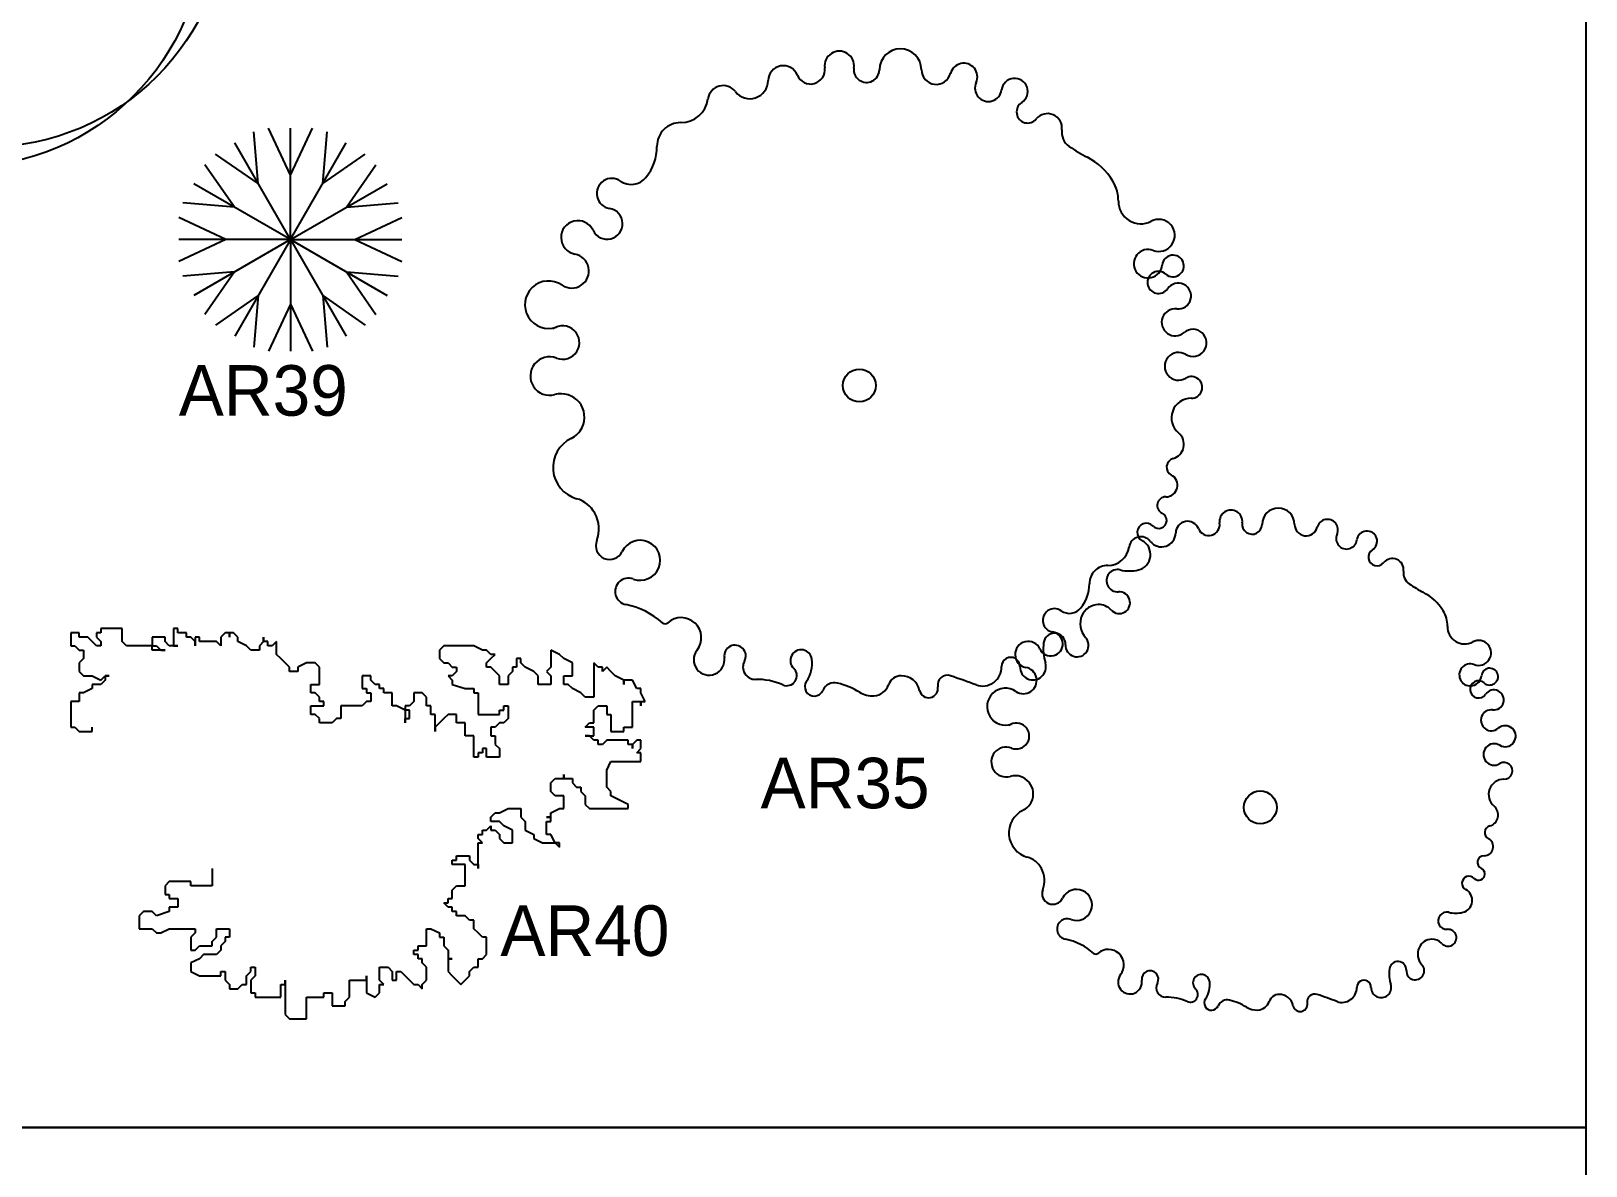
# Model space of a CAD drawing. Header units: millimetres. Extents: x -129.2 to -76.7, y 2488.8 to 2511.1.
# Drawn here: x -121.31 to -113.24, y 2499.81 to 2505.7 of the extents above; entities that cross this region are included whole.
import ezdxf

# ---------------------------------------------------------------- set-up
doc = ezdxf.new("R2010")
doc.units = ezdxf.units.MM
doc.styles.add('MAYO', font='COBT____.PFB', dxfattribs={"height": 0.7})

# ---------------------------------------------------------------- blocks, each defined once
blk = doc.blocks.new('AR33')
at = {"linetype": 'ByBlock'}
for centre, radius in [((0.0859, 0.0245), 1.25), ((-0.0368, -0.0786), 1.25), ((0, -0.005), 0.0736)]:
    blk.add_circle(centre, radius, dxfattribs=at)
blk = doc.blocks.new('AR35')
for centre in [(0.0079, 0.0139), (2.0908, -2.1772)]:
    blk.add_circle(centre, 0.0853)
for centre, radius, start, end in [((-0.0963, 1.6737), 0.0765, 352.33762, 187.66238), ((0.2211, 1.653), 0.109, 0.51235, 179.48765), ((-0.3872, 1.5958), 0.0787, 22.21271, 179.03552), ((-0.2456, 1.6536), 0.0742, 202.21271, 7.66238), ((0.0455, 1.6546), 0.0666, 172.33762, 359.48765), ((0.4072, 1.6547), 0.0771, 180.51235, 345.23156), ((0.5501, 1.617), 0.0707, 335.44521, 165.23156), ((-0.6995, 1.4912), 0.0799, 37.84915, 172.02594), ((-0.5612, 1.5987), 0.0953, 217.84915, 359.03552), ((0.6778, 1.5586), 0.0698, 155.44521, 352.651), ((0.8147, 1.541), 0.0682, 302.38432, 172.651), ((-0.9203, 1.5222), 0.1431, 269.82718, 352.02594), ((0.8823, 1.4345), 0.0578, 122.38432, 320.85832), ((-0.9211, 1.2563), 0.1228, 89.82718, 180.19742), ((0.9853, 1.3507), 0.0751, 352.72668, 140.85832), ((1.1491, 1.3298), 0.09, 172.72668, 235.18004), ((-1.2983, 1.255), 0.2544, 320.93795, 0.19742), ((1.5682, 1.9323), 0.824, 235.18004, 242.87074), ((1.0404, 0.9023), 0.3333, 31.34692, 62.87074), ((-1.2782, 1.0111), 0.0786, 55.32915, 261.085), ((-1.1774, 1.1568), 0.0986, 235.32915, 320.93795), ((1.1586, 0.9743), 0.1949, 359.15083, 31.34692), ((1.4696, 0.9697), 0.1161, 179.15083, 297.96814), ((-1.3028, 0.854), 0.0805, 205.19882, 81.085), ((-1.4547, 0.7825), 0.0874, 25.19882, 259.68777), ((1.5632, 0.7934), 0.0834, 249.18146, 117.96814), ((-1.4863, 0.6088), 0.0891, 235.56928, 79.68777), ((1.5073, 0.6463), 0.074, 69.18146, 354.80719), ((1.637, 0.6345), 0.0563, 228.77867, 174.80719), ((1.562, 0.549), 0.0575, 48.77867, 325.46531), ((-1.6065, 0.4335), 0.1234, 55.56928, 289.57421), ((1.6644, 0.4785), 0.0668, 263.40406, 145.46531), ((1.6487, 0.3421), 0.0704, 83.40406, 310.78757), ((-1.5336, 0.2371), 0.0869, 248.68569, 125.55829), ((1.7408, 0.2354), 0.0706, 238.73565, 130.78757), ((-1.6015, 0.0629), 0.1001, 68.68569, 285.59195), ((1.6667, 0.1135), 0.0721, 58.73565, 301.26435), ((1.7333, 0.0038), 0.0562, 269.23339, 121.26435), ((-1.5419, -0.1508), 0.1217, 333.99499, 105.59195), ((1.7312, -0.1542), 0.1018, 89.23339, 230.33285), ((-1.5436, -0.1499), 0.1236, 296.02962, 333.99499), ((1.6174, -0.2915), 0.0766, 285.48772, 50.33285), ((-1.4156, -0.412), 0.1681, 116.02962, 254.3548), ((1.6502, -0.4099), 0.0462, 105.48772, 241.8373), ((1.5998, -0.5039), 0.0605, 270.10179, 61.8373), ((1.6, -0.6092), 0.0448, 90.10179, 244.85101), ((-1.5028, -0.7233), 0.1551, 28.30157, 74.3548), ((1.9382, -0.692), 0.0593, 352.33762, 187.66238), ((2.1844, -0.708), 0.0845, 0.51235, 179.48765), ((-1.5175, -0.7312), 0.1719, 339.32331, 28.30157), ((1.4991, -0.7495), 0.048, 44.0969, 242.18692), ((1.5633, -0.6872), 0.0414, 224.0969, 64.85101), ((1.7126, -0.7524), 0.0611, 22.21271, 179.03552), ((1.8224, -0.7076), 0.0575, 202.21271, 7.66238), ((2.0482, -0.7068), 0.0517, 172.33762, 359.48765), ((2.3287, -0.7067), 0.0598, 180.51235, 345.23156), ((2.4396, -0.736), 0.0548, 335.44521, 165.23156), ((-1.2891, -0.8174), 0.0722, 159.32331, 334.26169), ((-1.1305, -0.8939), 0.1038, 249.32416, 154.26169), ((1.4704, -0.8335), 0.0619, 37.84915, 172.02594), ((1.4386, -0.8642), 0.0817, 283.5691, 62.18692), ((1.5776, -0.7501), 0.0739, 217.84915, 359.03552), ((2.5387, -0.7812), 0.0541, 155.44521, 352.651), ((2.6449, -0.7949), 0.0529, 302.38432, 172.651), ((1.2991, -0.8095), 0.111, 269.82718, 352.02594), ((2.6972, -0.8775), 0.0448, 122.38432, 320.85832), ((2.7772, -0.9426), 0.0582, 352.72668, 140.85832), ((1.2985, -1.0158), 0.0953, 89.82718, 180.19742), ((1.3494, -0.9997), 0.0578, 76.4309, 274.04589), ((1.4104, -0.7473), 0.2019, 256.4309, 283.5691), ((2.9042, -0.9588), 0.0698, 172.72668, 235.18004), ((-1.1916, -1.0558), 0.0693, 69.32416, 258.79804), ((1.0059, -1.0168), 0.1973, 320.93795, 0.19742), ((3.2293, -0.4914), 0.6391, 235.18004, 242.87074), ((-1.2827, -1.5158), 0.3997, 48.05217, 78.79804), ((1.2513, -1.2191), 0.0954, 91.21674, 156.1861), ((1.2511, -1.211), 0.0873, 42.36826, 91.21674), ((1.3575, -1.1139), 0.0567, 222.36826, 94.04589), ((2.8199, -1.2903), 0.2585, 31.34692, 62.87074), ((-0.9174, -1.2961), 0.1043, 321.72284, 131.94783), ((1.0216, -1.2059), 0.0609, 55.32915, 261.085), ((1.0997, -1.0929), 0.0765, 235.32915, 320.93795), ((1.2602, -1.223), 0.1051, 156.1861, 222.73056), ((2.9116, -1.2345), 0.1512, 359.15083, 31.34692), ((-1.0013, -1.2027), 0.0213, 228.05217, 311.94783), ((1.0024, -1.3278), 0.0624, 205.19882, 81.085), ((1.0217, -1.3296), 0.0571, 357.25146, 173.21718), ((3.1528, -1.238), 0.0901, 179.15083, 297.96814), ((-0.7726, -1.4104), 0.0801, 141.72284, 8.40207), ((-0.638, -1.3905), 0.0559, 330.97957, 188.40207), ((-0.2943, -1.4149), 0.0562, 6.95165, 226.19814), ((0.8846, -1.3832), 0.0678, 25.19882, 259.68777), ((1.2156, -1.3526), 0.2523, 173.21718, 197.16724), ((1.1388, -1.3352), 0.0601, 177.25146, 42.73056), ((3.2254, -1.3747), 0.0647, 249.18146, 117.96814), ((-0.5333, -1.4486), 0.0638, 150.97957, 270.92623), ((-0.401, -1.4279), 0.1637, 324.98744, 6.95165), ((0.648, -1.4476), 0.0991, 250.19849, 0.90014), ((0.7944, -1.4453), 0.0474, 359.09986, 180.90014), ((0.8601, -1.5179), 0.0691, 235.56928, 79.68777), ((0.9096, -1.4471), 0.0678, 179.09986, 17.16724), ((3.182, -1.4889), 0.0574, 69.18146, 354.80719), ((-0.5267, -1.8542), 0.3419, 66.44444, 90.92623), ((-0.3693, -1.4931), 0.0521, 246.44444, 46.19814), ((-0.2267, -1.55), 0.0491, 144.98744, 336.88246), ((-0.1214, -1.595), 0.0655, 76.26733, 156.88246), ((-0.2004, -1.9183), 0.3983, 58.47547, 76.26733), ((0.2268, -1.5649), 0.0715, 90.77568, 160.32295), ((0.2271, -1.589), 0.0955, 11.8807, 90.77568), ((0.4649, -1.5409), 0.0504, 70.47827, 190.74863), ((-9.1591, -28.6856), 28.8506, 70.19849, 70.47827), ((3.2245, -1.5644), 0.0446, 48.77867, 325.46531), ((3.2826, -1.498), 0.0436, 228.77867, 174.80719), ((0.0759, -1.4679), 0.1301, 238.47547, 273.44047), ((0.0785, -1.5119), 0.086, 273.44047, 340.32295), ((0.3679, -1.5593), 0.0483, 191.8807, 10.74863), ((0.7669, -1.6539), 0.0957, 55.56928, 289.57421), ((3.3039, -1.619), 0.0518, 263.40406, 145.46531), ((3.2917, -1.7248), 0.0546, 83.40406, 310.78757), ((0.8235, -1.8063), 0.0674, 248.68569, 125.55829), ((3.3631, -1.8076), 0.0547, 238.73565, 130.78757), ((3.3057, -1.9022), 0.0559, 58.73565, 301.26435), ((0.7707, -1.9414), 0.0776, 68.68569, 285.59195), ((0.817, -2.1071), 0.0944, 333.99499, 105.59195), ((3.3573, -1.9872), 0.0436, 269.23339, 121.26435), ((3.3557, -2.1098), 0.0789, 89.23339, 230.33285), ((0.8157, -2.1064), 0.0959, 296.02962, 333.99499), ((3.2674, -2.2163), 0.0594, 285.48772, 50.33285), ((0.915, -2.3097), 0.1304, 116.02962, 254.3548), ((3.2538, -2.381), 0.0469, 270.10179, 61.8373), ((3.2928, -2.3081), 0.0359, 105.48772, 241.8373), ((0.8474, -2.5511), 0.1203, 28.30157, 74.3548), ((0.8359, -2.5573), 0.1333, 339.32331, 28.30157), ((3.2255, -2.5232), 0.0321, 224.0969, 64.85101), ((3.2539, -2.4626), 0.0347, 90.10179, 244.85101), ((3.1757, -2.5715), 0.0372, 44.0969, 242.18692), ((1.0131, -2.6242), 0.056, 159.32331, 334.26169), ((1.1361, -2.6835), 0.0805, 249.32416, 154.26169), ((3.1287, -2.6604), 0.0634, 283.5691, 62.18692), ((3.0596, -2.7656), 0.0448, 76.4309, 274.04589), ((3.1069, -2.5698), 0.1566, 256.4309, 283.5691), ((1.0887, -2.8091), 0.0537, 69.32416, 258.79804), ((3.0659, -2.8542), 0.044, 222.36826, 94.04589), ((1.018, -3.1658), 0.31, 48.05217, 78.79804), ((2.9903, -2.9388), 0.0815, 156.1861, 222.73056), ((2.9835, -2.9358), 0.074, 91.21674, 156.1861), ((2.9833, -2.9294), 0.0677, 42.36826, 91.21674), ((1.2363, -2.923), 0.0165, 228.05217, 311.94783), ((1.3014, -2.9955), 0.0809, 321.72284, 131.94783), ((2.8054, -3.0214), 0.0443, 357.25146, 173.21718), ((1.4137, -3.0841), 0.0621, 141.72284, 8.40207), ((1.5181, -3.0686), 0.0434, 330.97957, 188.40207), ((1.7847, -3.0876), 0.0436, 6.95165, 226.19814), ((2.9558, -3.0393), 0.1957, 173.21718, 197.16724), ((2.8962, -3.0258), 0.0466, 177.25146, 42.73056), ((1.5993, -3.1137), 0.0495, 150.97957, 270.92623), ((1.7265, -3.1483), 0.0404, 246.44444, 46.19814), ((1.7019, -3.0977), 0.127, 324.98744, 6.95165), ((2.1889, -3.2039), 0.0554, 90.77568, 160.32295), ((2.1891, -3.2226), 0.0741, 11.8807, 90.77568), ((2.3735, -3.1853), 0.0391, 70.47827, 190.74863), ((-5.0911, -24.2394), 22.3773, 70.19849, 70.47827), ((2.5155, -3.113), 0.0769, 250.19849, 0.90014), ((2.6291, -3.1112), 0.0368, 359.09986, 180.90014), ((2.7185, -3.1126), 0.0526, 179.09986, 17.16724), ((1.6044, -3.4283), 0.2651, 66.44444, 90.92623), ((1.8371, -3.1924), 0.038, 144.98744, 336.88246), ((1.9188, -3.2273), 0.0508, 76.26733, 156.88246), ((1.8575, -3.4781), 0.309, 58.47547, 76.26733), ((2.0718, -3.1287), 0.1009, 238.47547, 273.44047), ((2.0739, -3.1628), 0.0667, 273.44047, 340.32295), ((2.2983, -3.1996), 0.0375, 191.8807, 10.74863)]:
    blk.add_arc(centre, radius, start, end)
blk = doc.blocks.new('AR39')
for p, q in [((0.0001, 0.3331), (-0.1142, 0.577)), ((0.0001, -0.0023), (0.0001, 0.577)), ((0.0001, 0.3331), (0.1145, 0.577)), ((0.0001, -0.0023), (-0.2895, 0.4994)), ((-0.1675, 0.2882), (-0.1905, 0.5566)), ((0.0001, -0.0023), (0.2898, 0.4994)), ((0.1678, 0.2882), (0.1908, 0.5566)), ((-0.1675, 0.2882), (-0.3885, 0.4422)), ((0.1678, 0.2882), (0.3888, 0.4422)), ((-0.2903, 0.1654), (-0.4444, 0.3864)), ((0.2906, 0.1654), (0.4446, 0.3864)), ((0.0001, -0.0023), (-0.5015, 0.2874)), ((0.0001, -0.0023), (0.5018, 0.2874)), ((-0.2903, 0.1654), (-0.5587, 0.1884)), ((0.2906, 0.1654), (0.559, 0.1884)), ((-0.3352, -0.0023), (-0.5791, 0.1121)), ((0.3355, -0.0023), (0.5794, 0.1121)), ((0.0001, -0.0023), (-0.5791, -0.0023)), ((-0.3352, -0.0023), (-0.5791, -0.1166)), ((0.0001, -0.0023), (-0.5015, -0.2919)), ((0.0001, -0.0023), (-0.2895, -0.5039)), ((0.0001, -0.0023), (0.5794, -0.0023)), ((0.0001, -0.0023), (0.5018, -0.2919)), ((0.0001, -0.0023), (0.2898, -0.5039)), ((0.0001, -0.0023), (0.0001, -0.5815)), ((0.3355, -0.0023), (0.5794, -0.1166)), ((-0.2903, -0.1699), (-0.5587, -0.1929)), ((-0.2903, -0.1699), (-0.4444, -0.3909)), ((0.2906, -0.1699), (0.559, -0.1929)), ((0.2906, -0.1699), (0.4446, -0.3909)), ((-0.1675, -0.2927), (-0.3885, -0.4467)), ((-0.1675, -0.2927), (-0.1905, -0.5611)), ((0.1678, -0.2927), (0.3888, -0.4467)), ((0.1678, -0.2927), (0.1908, -0.5611)), ((0.0001, -0.3376), (-0.1142, -0.5815)), ((0.0001, -0.3376), (0.1145, -0.5815))]:
    blk.add_line(p, q)
blk = doc.blocks.new('AR40')
for p, q in [((-1.4137, 0.9727), (-1.4582, 0.9727)), ((-1.4582, 0.9727), (-1.4582, 0.9059)), ((-1.4137, 0.9504), (-1.4137, 0.9727)), ((-1.3023, 0.9727), (-1.3246, 0.9727)), ((-1.3246, 0.9727), (-1.3246, 0.9504)), ((-1.1909, 0.9949), (-1.3023, 0.9949)), ((-1.3023, 0.9949), (-1.3023, 0.9727)), ((-1.1909, 0.9281), (-1.1909, 0.9949)), ((-0.9013, 0.9949), (-0.9236, 0.9949)), ((-0.9236, 0.9949), (-0.9236, 0.9059)), ((-0.9013, 0.9727), (-0.9013, 0.9949)), ((-0.8568, 0.9727), (-0.9013, 0.9727)), ((-0.8568, 0.9504), (-0.8568, 0.9727)), ((-0.6563, 0.9727), (-0.6786, 0.9504)), ((-0.634, 0.9727), (-0.6563, 0.9727)), ((-0.6117, 0.9727), (-0.634, 0.9727)), ((-0.634, 0.9727), (-0.634, 0.9504)), ((-0.634, 0.9504), (-0.634, 0.9727)), ((-0.5895, 0.9504), (-0.6117, 0.9727)), ((-1.4582, 0.9059), (-1.436, 0.9059)), ((-1.436, 0.9059), (-1.4137, 0.8836)), ((-1.3691, 0.9504), (-1.4137, 0.9504)), ((-1.3469, 0.9281), (-1.3691, 0.9504)), ((-1.3246, 0.9059), (-1.3469, 0.9281)), ((-1.3246, 0.9504), (-1.3023, 0.9281)), ((-1.3023, 0.9059), (-1.3246, 0.9059)), ((-1.3023, 0.9281), (-1.3023, 0.9059)), ((-1.1686, 0.9059), (-1.1909, 0.9281)), ((-1.035, 0.9059), (-1.1686, 0.9059)), ((-0.9682, 0.9504), (-1.035, 0.9504)), ((-1.035, 0.9504), (-1.035, 0.9059)), ((-1.035, 0.9059), (-1.0127, 0.9059)), ((-1.035, 0.8836), (-1.035, 0.9059)), ((-1.0127, 0.9059), (-0.9904, 0.8836)), ((-0.9682, 0.9281), (-0.9682, 0.9504)), ((-0.9459, 0.9059), (-0.9682, 0.9281)), ((-0.9013, 0.9059), (-0.9459, 0.9059)), ((-0.9236, 0.9059), (-0.9013, 0.9059)), ((-0.8345, 0.9504), (-0.8568, 0.9504)), ((-0.8122, 0.9281), (-0.8345, 0.9504)), ((-0.79, 0.9504), (-0.8122, 0.9504)), ((-0.8122, 0.9504), (-0.8122, 0.9059)), ((-0.8122, 0.9059), (-0.8122, 0.9281)), ((-0.79, 0.9281), (-0.79, 0.9504)), ((-0.7008, 0.9281), (-0.79, 0.9281)), ((-0.6786, 0.9059), (-0.7008, 0.9281)), ((-0.6786, 0.9504), (-0.6786, 0.9059)), ((-0.5895, 0.9281), (-0.5895, 0.9504)), ((-0.5449, 0.9059), (-0.5895, 0.9281)), ((-0.5226, 0.8836), (-0.5449, 0.9059)), ((-0.4558, 0.9281), (-0.4781, 0.9059)), ((-0.4781, 0.9059), (-0.4781, 0.8836)), ((-0.4558, 0.9281), (-0.4558, 0.9504)), ((-0.4558, 0.9504), (-0.4558, 0.9281)), ((-0.4335, 0.9281), (-0.4558, 0.9281)), ((-0.4335, 0.9059), (-0.4335, 0.9281)), ((-0.4113, 0.9059), (-0.4335, 0.9059)), ((-0.389, 0.9281), (-0.4113, 0.9059)), ((-0.389, 0.8613), (-0.389, 0.9281)), ((0.4798, 0.9059), (0.4575, 0.8836)), ((0.6357, 0.9059), (0.4798, 0.9059)), ((0.6803, 0.8836), (0.6357, 0.9059)), ((-1.4137, 0.8836), (-1.3914, 0.8836)), ((-1.3914, 0.8391), (-1.4137, 0.8168)), ((-1.4137, 0.8168), (-1.4137, 0.7723)), ((-1.3914, 0.8836), (-1.3914, 0.8391)), ((-0.9682, 0.8836), (-1.035, 0.8836)), ((-0.9904, 0.8836), (-0.9682, 0.8836)), ((-0.4781, 0.8836), (-0.5226, 0.8836)), ((-0.3667, 0.8391), (-0.389, 0.8613)), ((-0.3444, 0.8168), (-0.3667, 0.8391)), ((-0.3222, 0.7946), (-0.3444, 0.8168)), ((-0.2331, 0.8168), (-0.2776, 0.7946)), ((-0.1885, 0.8168), (-0.2331, 0.8168)), ((-0.1662, 0.7946), (-0.1885, 0.8168)), ((0.4575, 0.8836), (0.4575, 0.8391)), ((0.4575, 0.8391), (0.4798, 0.8168)), ((0.4798, 0.8168), (0.5021, 0.8168)), ((0.5021, 0.8168), (0.5243, 0.7946)), ((0.7025, 0.8836), (0.6803, 0.8836)), ((0.7248, 0.8613), (0.7025, 0.8836)), ((0.7025, 0.8168), (0.7248, 0.8391)), ((0.7025, 0.7946), (0.7025, 0.8168)), ((0.7248, 0.8391), (0.7471, 0.8613)), ((0.7471, 0.8613), (0.7248, 0.8613)), ((0.8807, 0.8391), (0.8585, 0.8391)), ((0.8585, 0.8391), (0.8585, 0.7946)), ((0.8807, 0.8168), (0.8807, 0.8391)), ((0.903, 0.7946), (0.8807, 0.8168)), ((1.0812, 0.8613), (1.0367, 0.8836)), ((1.0367, 0.8836), (1.0367, 0.7946)), ((1.1035, 0.8391), (1.0812, 0.8613)), ((1.1481, 0.8168), (1.1035, 0.8391)), ((1.1481, 0.75), (1.1481, 0.8168)), ((1.2817, 0.7946), (1.2594, 0.8168)), ((1.2594, 0.8168), (1.2594, 0.6387)), ((-1.4137, 0.7723), (-1.3914, 0.75)), ((-1.3914, 0.75), (-1.3469, 0.75)), ((-1.3469, 0.75), (-1.3023, 0.7278)), ((-1.3023, 0.7278), (-1.28, 0.75)), ((-1.28, 0.7278), (-1.3023, 0.7055)), ((-1.28, 0.75), (-1.2577, 0.75)), ((-1.2577, 0.75), (-1.28, 0.75)), ((-1.28, 0.75), (-1.28, 0.7278)), ((-0.3222, 0.7723), (-0.3222, 0.7946)), ((-0.2776, 0.7723), (-0.3222, 0.7723)), ((-0.2776, 0.7946), (-0.2776, 0.7723)), ((-0.1662, 0.7055), (-0.1662, 0.7946)), ((0.1011, 0.75), (0.0565, 0.75)), ((0.0565, 0.75), (0.0565, 0.6833)), ((0.1011, 0.7278), (0.1011, 0.75)), ((0.1234, 0.7055), (0.1011, 0.7278)), ((0.5243, 0.75), (0.5021, 0.75)), ((0.5021, 0.75), (0.5243, 0.7278)), ((0.5243, 0.7946), (0.5466, 0.7946)), ((0.5466, 0.7723), (0.5243, 0.75)), ((0.5243, 0.7278), (0.5243, 0.7055)), ((0.5466, 0.7946), (0.5466, 0.7723)), ((0.7248, 0.7946), (0.7025, 0.7946)), ((0.7694, 0.75), (0.7248, 0.7946)), ((0.7694, 0.7055), (0.7694, 0.75)), ((0.8362, 0.7723), (0.8139, 0.75)), ((0.8139, 0.75), (0.8139, 0.7055)), ((0.8585, 0.7946), (0.8362, 0.7946)), ((0.8362, 0.7946), (0.8362, 0.7723)), ((0.9476, 0.7723), (0.903, 0.7946)), ((0.9698, 0.75), (0.9476, 0.7723)), ((0.9698, 0.7055), (0.9698, 0.75)), ((1.0367, 0.7946), (1.0144, 0.7723)), ((1.0144, 0.7723), (1.0367, 0.75)), ((1.0367, 0.75), (1.0367, 0.7055)), ((1.1035, 0.7055), (1.1035, 0.75)), ((1.1035, 0.75), (1.1481, 0.75)), ((1.304, 0.7946), (1.2817, 0.7946)), ((1.3263, 0.7946), (1.304, 0.7723)), ((1.304, 0.7723), (1.304, 0.7946)), ((1.3485, 0.7723), (1.3263, 0.7946)), ((1.3708, 0.75), (1.3485, 0.7723)), ((1.4154, 0.7278), (1.3708, 0.75)), ((1.4599, 0.7278), (1.4154, 0.7278)), ((1.4154, 0.7278), (1.4154, 0.7055)), ((1.4154, 0.7055), (1.4154, 0.7278)), ((1.4822, 0.6833), (1.4599, 0.7278)), ((-1.3914, 0.661), (-1.4137, 0.661)), ((-1.4137, 0.661), (-1.4137, 0.6165)), ((-1.3469, 0.6833), (-1.3914, 0.661)), ((-1.3023, 0.7055), (-1.3469, 0.7055)), ((-1.3469, 0.7055), (-1.3469, 0.6833)), ((-0.2108, 0.661), (-0.2108, 0.7055)), ((-0.2108, 0.7055), (-0.1662, 0.7055)), ((-0.1885, 0.661), (-0.2108, 0.661)), ((-0.1662, 0.6387), (-0.1885, 0.661)), ((0.0565, 0.6833), (0.0788, 0.6833)), ((0.0788, 0.6833), (0.0788, 0.661)), ((0.0788, 0.661), (0.1011, 0.661)), ((0.1011, 0.661), (0.1011, 0.6165)), ((0.1456, 0.7055), (0.1234, 0.7055)), ((0.1456, 0.6833), (0.1456, 0.7055)), ((0.1679, 0.6833), (0.1456, 0.6833)), ((0.1679, 0.661), (0.1679, 0.6833)), ((0.2125, 0.661), (0.1679, 0.661)), ((0.2125, 0.5942), (0.2125, 0.661)), ((0.3684, 0.661), (0.3238, 0.661)), ((0.3238, 0.661), (0.3238, 0.6165)), ((0.3907, 0.6387), (0.3684, 0.661)), ((0.5243, 0.7055), (0.5912, 0.6833)), ((0.5912, 0.6833), (0.6357, 0.6833)), ((0.6357, 0.6833), (0.6357, 0.661)), ((0.6357, 0.661), (0.658, 0.661)), ((0.658, 0.661), (0.658, 0.5497)), ((0.8139, 0.7055), (0.7694, 0.7055)), ((1.0367, 0.7055), (0.9698, 0.7055)), ((1.1258, 0.7055), (1.1035, 0.7055)), ((1.1481, 0.6833), (1.1258, 0.7055)), ((1.1926, 0.661), (1.1481, 0.6833)), ((1.2149, 0.6387), (1.1926, 0.661)), ((1.5045, 0.6833), (1.4822, 0.6833)), ((1.5045, 0.661), (1.5045, 0.6833)), ((1.5267, 0.6165), (1.5045, 0.661)), ((-1.4137, 0.6165), (-1.4582, 0.6165)), ((-1.4582, 0.6165), (-1.4582, 0.4829)), ((-0.2108, 0.5497), (-0.2108, 0.5942)), ((-0.2108, 0.5942), (-0.1439, 0.5942)), ((-0.1662, 0.6165), (-0.1662, 0.6387)), ((-0.1439, 0.6165), (-0.1662, 0.6165)), ((-0.1439, 0.5942), (-0.1439, 0.6165)), ((0.0565, 0.5942), (-0.0548, 0.5942)), ((-0.0548, 0.5942), (-0.0548, 0.5274)), ((0.0788, 0.6165), (0.0565, 0.5942)), ((0.1011, 0.6165), (0.0788, 0.6165)), ((0.2347, 0.5942), (0.2125, 0.5942)), ((0.2793, 0.572), (0.2347, 0.5942)), ((0.3016, 0.5942), (0.2793, 0.5942)), ((0.2793, 0.5942), (0.2793, 0.5052)), ((0.3016, 0.572), (0.2793, 0.572)), ((0.3238, 0.6165), (0.3016, 0.5942)), ((0.3016, 0.5274), (0.3016, 0.572)), ((0.3907, 0.5942), (0.3907, 0.6387)), ((0.4129, 0.5942), (0.3907, 0.5942)), ((0.4129, 0.5497), (0.4129, 0.5942)), ((0.7694, 0.5497), (0.7694, 0.572)), ((0.7694, 0.572), (0.7916, 0.572)), ((0.7916, 0.572), (0.7916, 0.5942)), ((0.7916, 0.5942), (0.8139, 0.5942)), ((0.8139, 0.5942), (0.8139, 0.5274)), ((1.2594, 0.6387), (1.2149, 0.6387)), ((1.2594, 0.572), (1.2817, 0.5942)), ((1.2594, 0.5052), (1.2594, 0.572)), ((1.2817, 0.5942), (1.3263, 0.5942)), ((1.3263, 0.5942), (1.3263, 0.5497)), ((1.4599, 0.4829), (1.4599, 0.6165)), ((1.4599, 0.6165), (1.5045, 0.6165)), ((1.5045, 0.6165), (1.5045, 0.5942)), ((1.5045, 0.5942), (1.5045, 0.6165)), ((1.5045, 0.6165), (1.5267, 0.6165)), ((-0.1885, 0.5497), (-0.2108, 0.5497)), ((-0.1662, 0.5274), (-0.1885, 0.5497)), ((-0.1662, 0.5052), (-0.1662, 0.5274)), ((-0.0994, 0.5052), (-0.1662, 0.5052)), ((-0.0771, 0.5274), (-0.0994, 0.5052)), ((-0.0548, 0.5274), (-0.0771, 0.5274)), ((0.2793, 0.5052), (0.2793, 0.5274)), ((0.2793, 0.5274), (0.3016, 0.5274)), ((0.4352, 0.5497), (0.4129, 0.5497)), ((0.4352, 0.4607), (0.4352, 0.5497)), ((0.4575, 0.5052), (0.4352, 0.4829)), ((0.4798, 0.5274), (0.4575, 0.5052)), ((0.5021, 0.5497), (0.4798, 0.5274)), ((0.5466, 0.5497), (0.5021, 0.5497)), ((0.5466, 0.5052), (0.5466, 0.5497)), ((0.5912, 0.5052), (0.5466, 0.5052)), ((0.5912, 0.4384), (0.5912, 0.5052)), ((0.658, 0.5497), (0.7694, 0.5497)), ((0.7694, 0.5052), (0.7471, 0.4829)), ((0.7916, 0.5052), (0.7694, 0.5052)), ((0.8139, 0.5274), (0.7916, 0.5052)), ((1.2149, 0.4829), (1.2372, 0.5052)), ((1.2372, 0.5052), (1.2594, 0.5052)), ((1.3263, 0.5497), (1.3485, 0.5497)), ((1.3485, 0.5497), (1.3485, 0.4607)), ((-1.4582, 0.4829), (-1.436, 0.4829)), ((-1.436, 0.4829), (-1.4137, 0.4607)), ((-1.4137, 0.4607), (-1.3469, 0.4607)), ((-1.3469, 0.4607), (-1.3469, 0.4829)), ((0.4352, 0.4829), (0.4352, 0.4607)), ((0.6357, 0.4384), (0.5912, 0.4384)), ((0.6357, 0.3271), (0.6357, 0.4384)), ((0.7471, 0.4829), (0.7248, 0.4829)), ((0.7248, 0.4829), (0.7248, 0.4384)), ((0.7248, 0.4384), (0.7471, 0.4384)), ((0.7471, 0.4384), (0.7471, 0.3939)), ((1.2594, 0.4829), (1.2149, 0.4829)), ((1.2372, 0.4384), (1.2149, 0.4384)), ((1.2149, 0.4384), (1.2594, 0.4384)), ((1.2594, 0.4161), (1.2372, 0.4384)), ((1.2594, 0.4384), (1.2594, 0.4829)), ((1.2817, 0.4161), (1.2594, 0.4161)), ((1.2817, 0.3939), (1.2817, 0.4161)), ((1.3263, 0.4161), (1.304, 0.3939)), ((1.4376, 0.4161), (1.3263, 0.4161)), ((1.3485, 0.4607), (1.4154, 0.4607)), ((1.4154, 0.4607), (1.4154, 0.4829)), ((1.4154, 0.4829), (1.4599, 0.4829)), ((1.4376, 0.3939), (1.4376, 0.4161)), ((1.4822, 0.4161), (1.4599, 0.3939)), ((1.5045, 0.4161), (1.4822, 0.4161)), ((1.5045, 0.3716), (1.5045, 0.4161)), ((0.658, 0.3271), (0.6357, 0.3271)), ((0.6803, 0.3493), (0.658, 0.3493)), ((0.658, 0.3493), (0.658, 0.3271)), ((0.7025, 0.3716), (0.6803, 0.3716)), ((0.6803, 0.3716), (0.6803, 0.3493)), ((0.7025, 0.3271), (0.7025, 0.3716)), ((0.7694, 0.3271), (0.7025, 0.3271)), ((0.7471, 0.3939), (0.7694, 0.3716)), ((0.7694, 0.3716), (0.7694, 0.3271)), ((1.304, 0.3939), (1.2817, 0.3939)), ((1.4599, 0.3939), (1.4376, 0.3939)), ((1.4599, 0.3939), (1.4599, 0.3716)), ((1.4599, 0.3716), (1.4599, 0.3939)), ((1.4822, 0.3493), (1.5045, 0.3716)), ((1.5045, 0.3493), (1.4822, 0.3493)), ((1.5045, 0.3048), (1.5045, 0.3493)), ((1.3263, 0.2603), (1.3485, 0.3048)), ((1.3263, 0.1713), (1.3263, 0.2603)), ((1.3485, 0.3048), (1.5045, 0.3048)), ((1.0367, 0.1935), (1.059, 0.2158)), ((1.0367, 0.149), (1.0367, 0.1935)), ((1.059, 0.2158), (1.1035, 0.2158)), ((1.1035, 0.2158), (1.1035, 0.238)), ((1.1035, 0.238), (1.1035, 0.2158)), ((1.1035, 0.2158), (1.1481, 0.2158)), ((1.1481, 0.2158), (1.1481, 0.1935)), ((1.1481, 0.1935), (1.1703, 0.1713)), ((1.1703, 0.1713), (1.1926, 0.1713)), ((1.1926, 0.1713), (1.1926, 0.149)), ((1.3485, 0.149), (1.3263, 0.1713)), ((1.059, 0.1267), (1.0367, 0.149)), ((1.1035, 0.1267), (1.059, 0.1267)), ((1.1035, 0.06), (1.1035, 0.1267)), ((1.1926, 0.149), (1.2149, 0.1267)), ((1.2149, 0.1267), (1.2149, 0.0822)), ((1.2149, 0.0822), (1.2372, 0.06)), ((1.3485, 0.1267), (1.3485, 0.149)), ((1.3931, 0.1045), (1.3485, 0.1267)), ((1.4376, 0.0822), (1.3931, 0.1045)), ((1.4376, 0.06), (1.4376, 0.0822)), ((0.7248, 0.0154), (0.7471, 0.0377)), ((0.7248, -0.0068), (0.7248, 0.0154)), ((0.7471, 0.0377), (0.7694, 0.0377)), ((0.7694, 0.0377), (0.8139, 0.06)), ((0.8139, 0.06), (0.8807, 0.06)), ((0.8807, 0.06), (0.8807, 0.0154)), ((0.8807, 0.0154), (0.903, -0.0068)), ((1.0367, 0.0154), (1.0144, 0.0154)), ((1.0144, 0.0154), (1.0367, 0.0154)), ((1.0367, 0.0377), (1.0812, 0.06)), ((1.0367, 0.0154), (1.0367, 0.0377)), ((1.0367, -0.0068), (1.0367, 0.0154)), ((1.0812, 0.06), (1.1035, 0.06)), ((1.2372, 0.06), (1.4376, 0.06)), ((0.658, -0.0959), (0.658, -0.0736)), ((0.658, -0.0736), (0.6803, -0.0736)), ((0.6803, -0.0736), (0.6803, -0.0514)), ((0.6803, -0.0514), (0.7025, -0.0514)), ((0.7025, -0.0514), (0.7248, -0.0291)), ((0.7694, -0.0068), (0.7248, -0.0068)), ((0.7248, -0.0291), (0.7248, -0.0514)), ((0.7248, -0.0514), (0.7471, -0.0514)), ((0.7471, -0.0514), (0.7694, -0.0736)), ((0.7916, -0.0291), (0.7694, -0.0068)), ((0.7694, -0.0736), (0.7694, -0.0959)), ((0.8362, -0.0514), (0.7916, -0.0291)), ((0.8362, -0.1181), (0.8362, -0.0514)), ((0.903, -0.0068), (0.903, -0.0514)), ((0.903, -0.0514), (0.9476, -0.0736)), ((0.9476, -0.0736), (0.9476, -0.0959)), ((1.0144, -0.0736), (1.0144, -0.0068)), ((1.0144, -0.0068), (1.0367, -0.0068)), ((1.0367, -0.0736), (1.0144, -0.0736)), ((1.059, -0.1181), (1.0367, -0.0736)), ((0.6803, -0.1181), (0.658, -0.0959)), ((0.658, -0.2517), (0.658, -0.1181)), ((0.658, -0.1181), (0.6803, -0.1181)), ((0.7694, -0.0959), (0.7916, -0.1181)), ((0.7916, -0.1181), (0.8362, -0.1181)), ((0.9476, -0.0959), (0.9921, -0.1181)), ((0.9921, -0.1181), (1.059, -0.1181)), ((1.059, -0.1181), (1.0812, -0.1404)), ((1.0812, -0.1181), (1.059, -0.1181)), ((1.0812, -0.1404), (1.0812, -0.1181)), ((0.5243, -0.2294), (0.5243, -0.2072)), ((0.5243, -0.2072), (0.5466, -0.2072)), ((0.5912, -0.2294), (0.5243, -0.2294)), ((0.5466, -0.2072), (0.5466, -0.1849)), ((0.5466, -0.1849), (0.6134, -0.1849)), ((0.5912, -0.3407), (0.5912, -0.2294)), ((0.6134, -0.1849), (0.6134, -0.2072)), ((0.6134, -0.2072), (0.6357, -0.2294)), ((0.6357, -0.2294), (0.658, -0.2294)), ((0.658, -0.2294), (0.658, -0.2517)), ((-0.9459, -0.3185), (-0.9682, -0.3407)), ((-0.8345, -0.3185), (-0.9459, -0.3185)), ((-0.8345, -0.3407), (-0.8345, -0.3185)), ((-0.7231, -0.2517), (-0.7231, -0.3407)), ((-0.9682, -0.3407), (-0.9682, -0.3853)), ((-0.9682, -0.3853), (-0.9459, -0.3853)), ((-0.9459, -0.3853), (-0.9459, -0.4075)), ((-0.7231, -0.3407), (-0.8345, -0.3407)), ((0.5243, -0.363), (0.5466, -0.3407)), ((0.5243, -0.4075), (0.5243, -0.363)), ((0.5466, -0.3407), (0.5912, -0.3407)), ((-1.0795, -0.4743), (-1.1018, -0.4966)), ((-1.035, -0.4743), (-1.0795, -0.4743)), ((-1.0127, -0.4966), (-1.035, -0.4743)), ((-0.9459, -0.4743), (-1.0127, -0.4966)), ((-0.9459, -0.4075), (-0.9013, -0.4075)), ((-0.9013, -0.452), (-0.9459, -0.452)), ((-0.9459, -0.452), (-0.9459, -0.4743)), ((-0.9013, -0.4075), (-0.9013, -0.452)), ((0.5021, -0.452), (0.4798, -0.4298)), ((0.4798, -0.4298), (0.5021, -0.4298)), ((0.5021, -0.4298), (0.5021, -0.4075)), ((0.5021, -0.4075), (0.5243, -0.4075)), ((0.5243, -0.452), (0.5021, -0.452)), ((0.5243, -0.4743), (0.5243, -0.452)), ((0.5466, -0.4743), (0.5243, -0.4743)), ((0.5466, -0.4966), (0.5466, -0.4743)), ((-1.1018, -0.4966), (-1.1018, -0.5634)), ((-1.1018, -0.5634), (-1.035, -0.5634)), ((-1.035, -0.5634), (-1.0127, -0.5856)), ((-0.9904, -0.5856), (-0.9459, -0.5634)), ((-0.9459, -0.5634), (-0.8122, -0.5634)), ((-0.8122, -0.5634), (-0.8122, -0.5856)), ((-0.7008, -0.6079), (-0.7008, -0.5634)), ((-0.7008, -0.5634), (-0.634, -0.5634)), ((-0.634, -0.5634), (-0.634, -0.6079)), ((0.3907, -0.6524), (0.3907, -0.5634)), ((0.3907, -0.5634), (0.4129, -0.5634)), ((0.4129, -0.5634), (0.4575, -0.5856)), ((0.5912, -0.4966), (0.5466, -0.4966)), ((0.6134, -0.5188), (0.5912, -0.4966)), ((0.6357, -0.5188), (0.6134, -0.5188)), ((0.6357, -0.5634), (0.6357, -0.5188)), ((0.658, -0.5856), (0.6357, -0.5634)), ((-1.0127, -0.5856), (-0.9904, -0.5856)), ((-0.8122, -0.5856), (-0.8345, -0.6079)), ((-0.8345, -0.6079), (-0.8345, -0.6747)), ((-0.7231, -0.6301), (-0.7008, -0.6079)), ((-0.7231, -0.6524), (-0.7231, -0.6301)), ((-0.6563, -0.6301), (-0.6786, -0.6524)), ((-0.634, -0.6079), (-0.6563, -0.6079)), ((-0.6563, -0.6079), (-0.6563, -0.6301)), ((0.4575, -0.5856), (0.4575, -0.6079)), ((0.4575, -0.6079), (0.4798, -0.6079)), ((0.4798, -0.6079), (0.4798, -0.6524)), ((0.6803, -0.6079), (0.658, -0.5856)), ((0.7025, -0.6079), (0.6803, -0.6079)), ((0.7025, -0.6969), (0.7025, -0.6079)), ((-0.8345, -0.6747), (-0.8122, -0.6747)), ((-0.79, -0.7192), (-0.8345, -0.7414)), ((-0.8122, -0.6747), (-0.79, -0.6524)), ((-0.79, -0.6524), (-0.7231, -0.6524)), ((-0.7677, -0.6969), (-0.79, -0.7192)), ((-0.7008, -0.6969), (-0.7677, -0.6969)), ((-0.6786, -0.6747), (-0.7008, -0.6969)), ((-0.6786, -0.6524), (-0.6786, -0.6747)), ((0.3238, -0.6969), (0.3238, -0.6747)), ((0.3238, -0.6747), (0.3461, -0.6747)), ((0.3461, -0.6969), (0.3238, -0.6969)), ((0.3461, -0.6747), (0.3461, -0.6524)), ((0.3461, -0.6524), (0.3907, -0.6524)), ((0.3461, -0.7192), (0.3461, -0.6969)), ((0.3684, -0.7192), (0.3461, -0.7192)), ((0.3684, -0.7414), (0.3684, -0.7192)), ((0.4798, -0.6524), (0.5021, -0.6747)), ((0.5021, -0.6747), (0.5021, -0.7192)), ((0.5021, -0.7192), (0.5243, -0.7192)), ((0.5243, -0.7192), (0.5021, -0.7192)), ((0.5021, -0.7192), (0.5021, -0.786)), ((0.658, -0.7637), (0.658, -0.7192)), ((0.658, -0.7192), (0.6803, -0.7192)), ((0.6803, -0.7192), (0.7025, -0.6969)), ((-0.8345, -0.7414), (-0.8345, -0.786)), ((-0.8345, -0.786), (-0.79, -0.8082)), ((-0.6786, -0.8082), (-0.6786, -0.786)), ((-0.6786, -0.786), (-0.6563, -0.786)), ((-0.6563, -0.786), (-0.6563, -0.8305)), ((-0.5449, -0.8082), (-0.5226, -0.786)), ((-0.5226, -0.786), (-0.5226, -0.7637)), ((-0.5226, -0.7637), (-0.5004, -0.7637)), ((-0.5004, -0.7637), (-0.5004, -0.8082)), ((0.1456, -0.8305), (0.1456, -0.7637)), ((0.1456, -0.7637), (0.1902, -0.7637)), ((0.1902, -0.7637), (0.2125, -0.786)), ((0.2125, -0.786), (0.2125, -0.8305)), ((0.2347, -0.8305), (0.2347, -0.786)), ((0.2347, -0.786), (0.257, -0.786)), ((0.257, -0.786), (0.3016, -0.8305)), ((0.3907, -0.7637), (0.3684, -0.7414)), ((0.3907, -0.8305), (0.3907, -0.7637)), ((0.5021, -0.786), (0.5243, -0.8082)), ((0.6134, -0.786), (0.6357, -0.7637)), ((0.6134, -0.8082), (0.6134, -0.786)), ((0.6357, -0.7637), (0.658, -0.7637)), ((-0.79, -0.8082), (-0.6786, -0.8082)), ((-0.6563, -0.8305), (-0.634, -0.8527)), ((-0.634, -0.8527), (-0.634, -0.875)), ((-0.634, -0.875), (-0.5895, -0.875)), ((-0.5895, -0.875), (-0.5672, -0.8527)), ((-0.5672, -0.8527), (-0.5449, -0.8527)), ((-0.5449, -0.8527), (-0.5449, -0.8082)), ((-0.5004, -0.8082), (-0.5226, -0.8305)), ((-0.5226, -0.8305), (-0.5226, -0.8973)), ((-0.3667, -0.9195), (-0.3667, -0.8527)), ((-0.3667, -0.8527), (-0.3444, -0.8527)), ((-0.3444, -0.8527), (-0.3444, -0.8305)), ((-0.3444, -0.8305), (-0.3444, -1.0086)), ((-0.0103, -0.9195), (-0.0103, -0.8305)), ((-0.0103, -0.8305), (0.0788, -0.8305)), ((0.0788, -0.8305), (0.0788, -0.8082)), ((0.0788, -0.8082), (0.0788, -0.8973)), ((0.1679, -0.8527), (0.1456, -0.8305)), ((0.1456, -0.8973), (0.1456, -0.8527)), ((0.1456, -0.8527), (0.1679, -0.8527)), ((0.2125, -0.8305), (0.2347, -0.8305)), ((0.3016, -0.8305), (0.3238, -0.8527)), ((0.3238, -0.8527), (0.3461, -0.8527)), ((0.3461, -0.8527), (0.3684, -0.875)), ((0.3684, -0.8527), (0.3907, -0.8305)), ((0.3684, -0.875), (0.3684, -0.8527)), ((0.5243, -0.8082), (0.5466, -0.8305)), ((0.5466, -0.8305), (0.5689, -0.8527)), ((0.5689, -0.8527), (0.5912, -0.8305)), ((0.5912, -0.8305), (0.6134, -0.8082)), ((-0.5226, -0.8973), (-0.5004, -0.8973)), ((-0.5004, -0.8973), (-0.5004, -0.9195)), ((-0.5004, -0.9195), (-0.3667, -0.9195)), ((-0.2331, -1.0308), (-0.2331, -0.9195)), ((-0.2331, -0.9195), (-0.1439, -0.9195)), ((-0.1439, -0.9195), (-0.1439, -0.8973)), ((-0.1439, -0.8973), (-0.0994, -0.8973)), ((-0.0994, -0.8973), (-0.0994, -0.964)), ((-0.0994, -0.964), (-0.0326, -0.964)), ((-0.0326, -0.9418), (-0.0103, -0.9195)), ((-0.0326, -0.964), (-0.0326, -0.9418)), ((0.0788, -0.8973), (0.1234, -0.9195)), ((0.1234, -0.9195), (0.1456, -0.8973)), ((-0.3444, -1.0086), (-0.3222, -1.0308)), ((-0.3222, -1.0308), (-0.2331, -1.0308))]:
    blk.add_line(p, q)

msp = doc.modelspace()

# ---------------------------------------------------------------- linework, layer by layer
for points in [[(-129.237, 2500.0101), (-129.237, 2510.0101), (-113.237, 2510.0101), (-113.237, 2500.0101)], [(-129.237, 2490.0101), (-129.237, 2500.0101), (-113.237, 2500.0101), (-113.237, 2490.0101)]]:
    msp.add_lwpolyline(points, close=True)

# ---------------------------------------------------------------- block references
for name, p in [('AR33', (-121.6306, 2506.3274)), ('AR35', (-117.0194, 2503.849)), ('AR39', (-119.9674, 2504.6229)), ('AR40', (-119.6506, 2501.6054))]:
    msp.add_blockref(name, p)

# ---------------------------------------------------------------- texts
at = {"style": 'MAYO'}
for s, p in [('AR39', (-120.5474, 2503.706)), ('AR35', (-117.5248, 2501.6672)), ('AR40', (-118.8765, 2500.9007))]:
    msp.add_text(s, height=0.2625, dxfattribs=at).set_placement(p)

doc.saveas('drawing.dxf')
